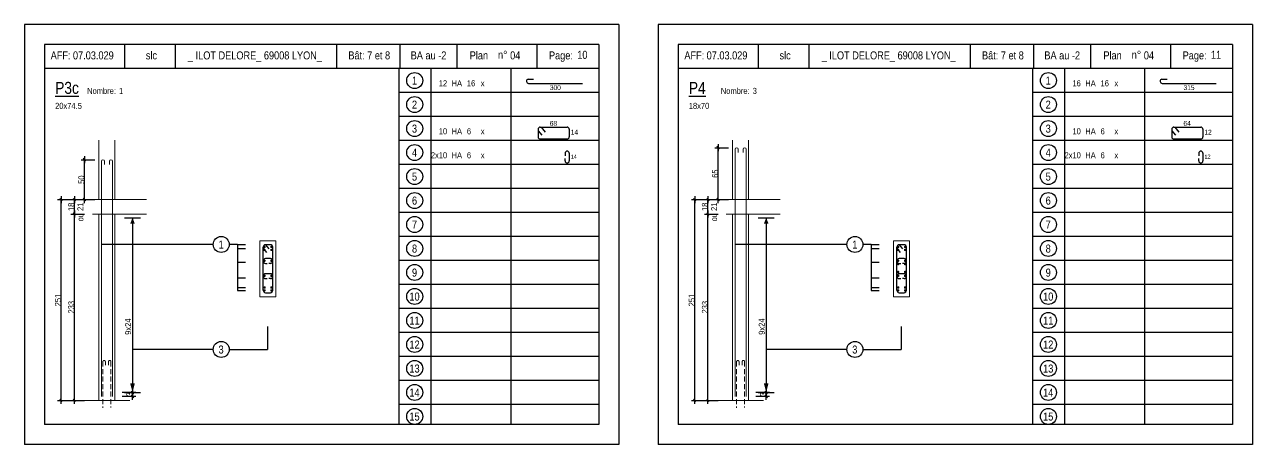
# Model space of a CAD drawing. Header units: metres. Extents: x -9927 to 45032, y -190416 to 12166.
# Drawn here: x 14681 to 17750, y -38263 to -37213 of the extents above; entities that cross this region are included whole.
import ezdxf
from ezdxf.enums import TextEntityAlignment as Align

# ---------------------------------------------------------------- set-up
doc = ezdxf.new("R2010")
doc.units = ezdxf.units.M
doc.header["$PDMODE"] = 65
doc.linetypes.add('CACHE2', pattern=[0.1875, 0.125, -0.0625])
for name, color, linetype in [('01_cote_gen', 4, 'Continuous'), ('01_fenetres', 171, 'Continuous'), ('01_linteaux', 3, 'Continuous'), ('01_sem', 42, 'Continuous'), ('01_texte', 230, 'Continuous'), ('AA_COTES', 2, 'Continuous')]:
    doc.layers.add(name, color=color, linetype=linetype)
doc.styles.add('STYLE2', font='ARIALN.TTF')
doc.dimstyles.new('JB25', dxfattribs={"dimscale": 0.1, "dimtxt": 150, "dimasz": 17, "dimexe": 0.1, "dimexo": 0.1, "dimgap": 0.09, "dimtad": 1, "dimdec": 1, "dimlfac": 0.5, "dimdsep": 46, "dimtxsty": 'STYLE2', "dimblk1": 'BOND_G', "dimblk2": 'BOND_D', "dimsah": 1, "dimcen": 1.5, "dimdle": 0.01, "dimse1": 1, "dimse2": 1, "dimclrd": 4, "dimclre": 2, "dimclrt": 5, "dimadec": 0, "dimazin": 0, "dimtfac": 2.333333, "dimtdec": 1, "dimtix": 1, "dimtmove": 2, "dimatfit": 3, "dimldrblk": 'BOND_G', "dimfxl": 1, "dimtolj": 1, "dimtzin": 0, "dimarcsym": 0})

# ---------------------------------------------------------------- blocks, each defined once
blk = doc.blocks.new('BOND_G')
at = {"layer": 'AA_COTES', "color": 0}
for p, q in [((5, 0), (-5, 0)), ((1.8, 1.8), (-1.8, -1.8)), ((0, -5), (0, 15))]:
    blk.add_line(p, q, dxfattribs=at)
blk = doc.blocks.new('BOND_D')
at = {"layer": 'AA_COTES', "color": 0}
for p, q in [((5, 0), (-5, 0)), ((-1.8, -1.8), (1.8, 1.8)), ((0, 5), (0, -15))]:
    blk.add_line(p, q, dxfattribs=at)
blk = doc.blocks.new('*D404')
at = {"layer": '01_cote_gen', "color": 4, "linetype": 'Continuous', "lineweight": -2, "transparency": 16777216}
blk.add_line((14772.4, -38151.5), (14772.4, -37652.9), dxfattribs=at)
at = {"layer": 'DEFPOINTS', "color": 0, "linetype": 'Continuous', "lineweight": 0, "transparency": 16777216}
for p in [(14772.4, -37651.2), (14907.1, -37651.2), (14867.1, -38153.2)]:
    blk.add_point(p, dxfattribs=at)
at = {"layer": '01_cote_gen', "color": 4, "linetype": 'Continuous', "lineweight": -2, "transparency": 16777216, "xscale": 1.7, "yscale": 1.7, "zscale": 1.7}
for name, p, rotation in [('BOND_D', (14772.4, -37651.2), 90), ('BOND_G', (14772.4, -38153.2), 270)]:
    blk.add_blockref(name, p, dxfattribs=dict(at, rotation=rotation))
at = {"layer": '01_cote_gen', "color": 5, "linetype": 'Continuous', "lineweight": 0, "transparency": 16777216, "insert": (14764.7, -37902.2), "char_height": 15, "attachment_point": 5, "rotation": 90, "style": 'STYLE2'}
blk.add_mtext('\\A1;251', dxfattribs=at)
blk = doc.blocks.new('*D405')
at = {"layer": '01_cote_gen', "color": 4, "linetype": 'Continuous', "lineweight": -2, "transparency": 16777216}
blk.add_line((14805.6, -37685.5), (14805.6, -37652.9), dxfattribs=at)
at = {"layer": 'DEFPOINTS', "color": 0, "linetype": 'Continuous', "lineweight": 0, "transparency": 16777216}
for p in [(14805.6, -37651.2), (14953.8, -37651.2), (14962.9, -37687.2)]:
    blk.add_point(p, dxfattribs=at)
at = {"layer": '01_cote_gen', "color": 4, "linetype": 'Continuous', "lineweight": -2, "transparency": 16777216, "xscale": 1.7, "yscale": 1.7, "zscale": 1.7}
for name, p, rotation in [('BOND_D', (14805.6, -37651.2), 90), ('BOND_G', (14805.6, -37687.2), 270)]:
    blk.add_blockref(name, p, dxfattribs=dict(at, rotation=rotation))
at = {"layer": '01_cote_gen', "color": 5, "linetype": 'Continuous', "lineweight": 0, "transparency": 16777216, "insert": (14797.9, -37669.2), "char_height": 15, "attachment_point": 5, "rotation": 90, "style": 'STYLE2'}
blk.add_mtext('\\A1;18', dxfattribs=at)
blk = doc.blocks.new('*D406')
at = {"layer": '01_cote_gen', "color": 4, "linetype": 'Continuous', "lineweight": -2, "transparency": 16777216}
blk.add_line((14805.6, -38151.5), (14805.6, -37688.9), dxfattribs=at)
at = {"layer": 'DEFPOINTS', "color": 0, "linetype": 'Continuous', "lineweight": 0, "transparency": 16777216}
for p in [(14805.6, -37687.2), (14814.1, -37687.2), (14823.7, -38153.2)]:
    blk.add_point(p, dxfattribs=at)
at = {"layer": '01_cote_gen', "color": 4, "linetype": 'Continuous', "lineweight": -2, "transparency": 16777216, "xscale": 1.7, "yscale": 1.7, "zscale": 1.7}
for name, p, rotation in [('BOND_D', (14805.6, -37687.2), 90), ('BOND_G', (14805.6, -38153.2), 270)]:
    blk.add_blockref(name, p, dxfattribs=dict(at, rotation=rotation))
at = {"layer": '01_cote_gen', "color": 5, "linetype": 'Continuous', "lineweight": 0, "transparency": 16777216, "insert": (14797.9, -37920.2), "char_height": 15, "attachment_point": 5, "rotation": 90, "style": 'STYLE2'}
blk.add_mtext('\\A1;233', dxfattribs=at)
blk = doc.blocks.new('*D407')
at = {"layer": '01_cote_gen', "color": 4, "linetype": 'Continuous', "lineweight": -2, "transparency": 16777216}
blk.add_line((14951, -38134.9), (14951, -38141.5), dxfattribs=at)
at = {"layer": 'DEFPOINTS', "color": 0, "linetype": 'Continuous', "lineweight": 0, "transparency": 16777216}
for p in [(14901.1, -38143.2), (14944.1, -38133.2), (14951, -38143.2)]:
    blk.add_point(p, dxfattribs=at)
at = {"layer": '01_cote_gen', "color": 4, "linetype": 'Continuous', "lineweight": -2, "transparency": 16777216, "xscale": 1.7, "yscale": 1.7, "zscale": 1.7}
for name, p, rotation in [('BOND_G', (14951, -38133.2), 90), ('BOND_D', (14951, -38143.2), 270)]:
    blk.add_blockref(name, p, dxfattribs=dict(at, rotation=rotation))
at = {"layer": '01_cote_gen', "color": 5, "linetype": 'Continuous', "lineweight": 0, "transparency": 16777216, "insert": (14943.3, -38138.2), "char_height": 15, "attachment_point": 5, "rotation": 90, "style": 'STYLE2'}
blk.add_mtext('\\A1;3', dxfattribs=at)
blk = doc.blocks.new('*D408')
at = {"layer": '01_cote_gen', "color": 4, "linetype": 'Continuous', "lineweight": -2, "transparency": 16777216}
blk.add_line((14831.1, -37649.5), (14831.1, -37552.9), dxfattribs=at)
at = {"layer": 'DEFPOINTS', "color": 0, "linetype": 'Continuous', "lineweight": 0, "transparency": 16777216}
for p in [(14831.1, -37551.2), (14897.1, -37551.2), (14850.6, -37651.2)]:
    blk.add_point(p, dxfattribs=at)
at = {"layer": '01_cote_gen', "color": 4, "linetype": 'Continuous', "lineweight": -2, "transparency": 16777216, "xscale": 1.7, "yscale": 1.7, "zscale": 1.7}
for name, p, rotation in [('BOND_D', (14831.1, -37551.2), 90), ('BOND_G', (14831.1, -37651.2), 270)]:
    blk.add_blockref(name, p, dxfattribs=dict(at, rotation=rotation))
at = {"layer": '01_cote_gen', "color": 5, "linetype": 'Continuous', "lineweight": 0, "transparency": 16777216, "insert": (14823.4, -37601.2), "char_height": 15, "attachment_point": 5, "rotation": 90, "style": 'STYLE2'}
blk.add_mtext('\\A1;50', dxfattribs=at)
blk = doc.blocks.new('*D409')
at = {"layer": '01_cote_gen', "color": 4, "linetype": 'Continuous', "lineweight": -2, "transparency": 16777216}
blk.add_line((16356.1, -38151.5), (16356.1, -37652.9), dxfattribs=at)
at = {"layer": 'DEFPOINTS', "color": 0, "linetype": 'Continuous', "lineweight": 0, "transparency": 16777216}
for p in [(16356.1, -37651.2), (16490.7, -37651.2), (16450.7, -38153.2)]:
    blk.add_point(p, dxfattribs=at)
at = {"layer": '01_cote_gen', "color": 4, "linetype": 'Continuous', "lineweight": -2, "transparency": 16777216, "xscale": 1.7, "yscale": 1.7, "zscale": 1.7}
for name, p, rotation in [('BOND_D', (16356.1, -37651.2), 90), ('BOND_G', (16356.1, -38153.2), 270)]:
    blk.add_blockref(name, p, dxfattribs=dict(at, rotation=rotation))
at = {"layer": '01_cote_gen', "color": 5, "linetype": 'Continuous', "lineweight": 0, "transparency": 16777216, "insert": (16348.4, -37902.2), "char_height": 15, "attachment_point": 5, "rotation": 90, "style": 'STYLE2'}
blk.add_mtext('\\A1;251', dxfattribs=at)
blk = doc.blocks.new('*D410')
at = {"layer": '01_cote_gen', "color": 4, "linetype": 'Continuous', "lineweight": -2, "transparency": 16777216}
blk.add_line((16389.2, -37685.5), (16389.2, -37652.9), dxfattribs=at)
at = {"layer": 'DEFPOINTS', "color": 0, "linetype": 'Continuous', "lineweight": 0, "transparency": 16777216}
for p in [(16389.2, -37651.2), (16537.5, -37651.2), (16546.5, -37687.2)]:
    blk.add_point(p, dxfattribs=at)
at = {"layer": '01_cote_gen', "color": 4, "linetype": 'Continuous', "lineweight": -2, "transparency": 16777216, "xscale": 1.7, "yscale": 1.7, "zscale": 1.7}
for name, p, rotation in [('BOND_D', (16389.2, -37651.2), 90), ('BOND_G', (16389.2, -37687.2), 270)]:
    blk.add_blockref(name, p, dxfattribs=dict(at, rotation=rotation))
at = {"layer": '01_cote_gen', "color": 5, "linetype": 'Continuous', "lineweight": 0, "transparency": 16777216, "insert": (16381.6, -37669.2), "char_height": 15, "attachment_point": 5, "rotation": 90, "style": 'STYLE2'}
blk.add_mtext('\\A1;18', dxfattribs=at)
blk = doc.blocks.new('*D411')
at = {"layer": '01_cote_gen', "color": 4, "linetype": 'Continuous', "lineweight": -2, "transparency": 16777216}
blk.add_line((16389.2, -38151.5), (16389.2, -37688.9), dxfattribs=at)
at = {"layer": 'DEFPOINTS', "color": 0, "linetype": 'Continuous', "lineweight": 0, "transparency": 16777216}
for p in [(16389.2, -37687.2), (16397.7, -37687.2), (16407.4, -38153.2)]:
    blk.add_point(p, dxfattribs=at)
at = {"layer": '01_cote_gen', "color": 4, "linetype": 'Continuous', "lineweight": -2, "transparency": 16777216, "xscale": 1.7, "yscale": 1.7, "zscale": 1.7}
for name, p, rotation in [('BOND_D', (16389.2, -37687.2), 90), ('BOND_G', (16389.2, -38153.2), 270)]:
    blk.add_blockref(name, p, dxfattribs=dict(at, rotation=rotation))
at = {"layer": '01_cote_gen', "color": 5, "linetype": 'Continuous', "lineweight": 0, "transparency": 16777216, "insert": (16381.6, -37920.2), "char_height": 15, "attachment_point": 5, "rotation": 90, "style": 'STYLE2'}
blk.add_mtext('\\A1;233', dxfattribs=at)
blk = doc.blocks.new('*D412')
at = {"layer": '01_cote_gen', "color": 4, "linetype": 'Continuous', "lineweight": -2, "transparency": 16777216}
blk.add_line((16534.6, -38134.9), (16534.6, -38141.5), dxfattribs=at)
at = {"layer": 'DEFPOINTS', "color": 0, "linetype": 'Continuous', "lineweight": 0, "transparency": 16777216}
for p in [(16484.7, -38143.2), (16527.8, -38133.2), (16534.6, -38143.2)]:
    blk.add_point(p, dxfattribs=at)
at = {"layer": '01_cote_gen', "color": 4, "linetype": 'Continuous', "lineweight": -2, "transparency": 16777216, "xscale": 1.7, "yscale": 1.7, "zscale": 1.7}
for name, p, rotation in [('BOND_G', (16534.6, -38133.2), 90), ('BOND_D', (16534.6, -38143.2), 270)]:
    blk.add_blockref(name, p, dxfattribs=dict(at, rotation=rotation))
at = {"layer": '01_cote_gen', "color": 5, "linetype": 'Continuous', "lineweight": 0, "transparency": 16777216, "insert": (16527, -38138.2), "char_height": 15, "attachment_point": 5, "rotation": 90, "style": 'STYLE2'}
blk.add_mtext('\\A1;3', dxfattribs=at)
blk = doc.blocks.new('*D413')
at = {"layer": '01_cote_gen', "color": 4, "linetype": 'Continuous', "lineweight": -2, "transparency": 16777216}
blk.add_line((16414.7, -37649.5), (16414.7, -37522.9), dxfattribs=at)
at = {"layer": 'DEFPOINTS', "color": 0, "linetype": 'Continuous', "lineweight": 0, "transparency": 16777216}
for p in [(16414.7, -37521.2), (16480.7, -37521.2), (16434.3, -37651.2)]:
    blk.add_point(p, dxfattribs=at)
at = {"layer": '01_cote_gen', "color": 4, "linetype": 'Continuous', "lineweight": -2, "transparency": 16777216, "xscale": 1.7, "yscale": 1.7, "zscale": 1.7}
for name, p, rotation in [('BOND_D', (16414.7, -37521.2), 90), ('BOND_G', (16414.7, -37651.2), 270)]:
    blk.add_blockref(name, p, dxfattribs=dict(at, rotation=rotation))
at = {"layer": '01_cote_gen', "color": 5, "linetype": 'Continuous', "lineweight": 0, "transparency": 16777216, "insert": (16407.1, -37586.2), "char_height": 15, "attachment_point": 5, "rotation": 90, "style": 'STYLE2'}
blk.add_mtext('\\A1;65', dxfattribs=at)

msp = doc.modelspace()

# ---------------------------------------------------------------- linework, layer by layer
at = {"layer": '01_cote_gen', "color": 2, "linetype": 'CACHE2', "lineweight": 0, "ltscale": 100}
for p, q in [((14877.08, -38056.19), (14877.08, -38171.76)), ((14883.08, -38056.19), (14883.08, -38065.17)), ((14891.08, -38056.19), (14891.08, -38065.17)), ((14897.08, -38056.19), (14897.08, -38170.91)), ((16460.74, -38056.19), (16460.74, -38171.76)), ((16466.74, -38056.19), (16466.74, -38065.17)), ((16474.74, -38056.19), (16474.74, -38065.17)), ((16480.74, -38056.19), (16480.74, -38170.91))]:
    msp.add_line(p, q, dxfattribs=at)
for centre in [(14880.08, -38056.19), (14894.08, -38056.19), (16463.74, -38056.19), (16477.74, -38056.19)]:
    msp.add_arc(centre, 3, 0, 180, dxfattribs=at)
at = {"layer": '01_fenetres', "ltscale": 30}
for p, q in [((16116.19, -37263.31), (14731.19, -37263.31)), ((14731.19, -37263.31), (14731.19, -38213.31)), ((14731.19, -37263.31), (14731.19, -38213.31)), ((14731.19, -37263.31), (14731.19, -38213.31)), ((14931.19, -37263.31), (14931.19, -37323.31)), ((15057.68, -37263.31), (15057.68, -37323.31)), ((15460.46, -37263.31), (15460.46, -37323.31)), ((15618.87, -37263.31), (15618.87, -37323.31)), ((15762.05, -37323.31), (15762.05, -37263.31)), ((15962.05, -37323.31), (15962.05, -37263.31)), ((16116.19, -37263.31), (16116.19, -38213.31)), ((17699.85, -37263.31), (16314.85, -37263.31)), ((16314.85, -37263.31), (16314.85, -38213.31)), ((16314.85, -37263.31), (16314.85, -38213.31)), ((16314.85, -37263.31), (16314.85, -38213.31)), ((16514.85, -37263.31), (16514.85, -37323.31)), ((16641.34, -37263.31), (16641.34, -37323.31)), ((17044.12, -37263.31), (17044.12, -37323.31)), ((17202.53, -37263.31), (17202.53, -37323.31)), ((17345.71, -37323.31), (17345.71, -37263.31)), ((17545.71, -37323.31), (17545.71, -37263.31)), ((17699.85, -37263.31), (17699.85, -38213.31)), ((16116.19, -37323.31), (14731.19, -37323.31)), ((17699.85, -37323.31), (16314.85, -37323.31)), ((16116.19, -38213.31), (14731.19, -38213.31)), ((17699.85, -38213.31), (16314.85, -38213.31))]:
    msp.add_line(p, q, dxfattribs=at)
at = {"layer": '01_linteaux', "linetype": 'Continuous'}
for p, q in [((15939.73, -37349.56), (15953.47, -37349.56)), ((15940.96, -37360.54), (16075.27, -37360.54)), ((17523.39, -37349.56), (17537.13, -37349.56)), ((17524.62, -37360.54), (17658.93, -37360.54)), ((15964.64, -37474.84), (15964.64, -37494.45)), ((15964.64, -37478.98), (15973.82, -37490.31)), ((15969.64, -37469.84), (16037.22, -37469.84)), ((15972.33, -37469.84), (15982.3, -37482.15)), ((16042.22, -37474.84), (16042.22, -37494.45)), ((17548.29, -37474.84), (17548.29, -37494.45)), ((17548.29, -37478.98), (17557.48, -37490.31)), ((17553.29, -37469.84), (17620.88, -37469.84)), ((17555.99, -37469.84), (17565.96, -37482.15)), ((17625.88, -37474.84), (17625.88, -37494.45)), ((15969.64, -37499.45), (16037.22, -37499.45)), ((17553.29, -37499.45), (17620.88, -37499.45)), ((16032.22, -37534.84), (16032.22, -37541.21)), ((16032.22, -37554.45), (16032.22, -37548.6)), ((16042.22, -37534.84), (16042.22, -37554.45)), ((17615.88, -37534.84), (17615.88, -37541.21)), ((17615.88, -37554.45), (17615.88, -37548.6)), ((17625.88, -37534.84), (17625.88, -37554.45))]:
    msp.add_line(p, q, dxfattribs=at)
for centre, start, end in [((15940.84, -37354.44), 102.77382, 192.77382), ((15940.96, -37355.54), 180, 270), ((17524.49, -37354.44), 102.77382, 192.77382), ((17524.62, -37355.54), 180, 270), ((15969.64, -37474.84), 90, 180), ((15969.64, -37494.45), 180, 270), ((16037.22, -37474.84), 0, 90), ((16037.22, -37494.45), 270, 0), ((17553.29, -37474.84), 90, 180), ((17553.29, -37494.45), 180, 270), ((17620.88, -37474.84), 0, 90), ((17620.88, -37494.45), 270, 0), ((16037.22, -37534.84), 90, 180), ((16037.22, -37554.45), 180, 270), ((16037.22, -37534.84), 0, 90), ((16037.22, -37554.45), 270, 0), ((17620.88, -37534.84), 90, 180), ((17620.88, -37554.45), 180, 270), ((17620.88, -37534.84), 0, 90), ((17620.88, -37554.45), 270, 0)]:
    msp.add_arc(centre, 5, start, end, dxfattribs=at)
at = {"layer": '01_sem', "color": 2, "lineweight": 0, "ltscale": 7}
for p, q in [((14867.08, -37502.55), (14867.08, -37651.19)), ((14907.08, -37502.55), (14907.08, -37651.19)), ((16450.74, -37502.55), (16450.74, -37651.19)), ((16456.74, -37525.19), (16456.74, -38143.19)), ((16464.74, -37525.19), (16464.74, -37533.6)), ((16476.74, -37525.19), (16476.74, -37533.6)), ((16484.74, -37525.19), (16484.74, -38143.19)), ((16490.74, -37502.55), (16490.74, -37651.19)), ((14873.08, -37555.19), (14873.08, -38143.19)), ((14881.08, -37555.19), (14881.08, -37563.6)), ((14893.08, -37555.19), (14893.08, -37563.6)), ((14901.08, -37555.19), (14901.08, -38143.19)), ((14867.08, -37651.19), (14850.64, -37651.19)), ((14986.26, -37651.19), (14867.08, -37651.19)), ((16450.74, -37651.19), (16434.3, -37651.19)), ((16569.92, -37651.19), (16450.74, -37651.19)), ((14867.08, -37687.19), (14850.64, -37687.19)), ((14867.08, -37687.19), (14867.08, -38153.19)), ((14986.26, -37687.19), (14867.08, -37687.19)), ((14907.08, -37687.19), (14907.08, -38153.19)), ((16450.74, -37687.19), (16434.3, -37687.19)), ((16450.74, -37687.19), (16450.74, -38153.19)), ((16569.92, -37687.19), (16450.74, -37687.19)), ((16490.74, -37687.19), (16490.74, -38153.19)), ((15269.5, -37893.77), (15269.5, -37753.77)), ((15309.5, -37753.77), (15269.5, -37753.77)), ((15269.5, -37893.77), (15269.5, -37753.77)), ((15309.5, -37753.77), (15269.5, -37753.77)), ((15309.5, -37893.77), (15309.5, -37753.77)), ((16853.16, -37893.77), (16853.16, -37753.77)), ((16893.16, -37753.77), (16853.16, -37753.77)), ((16853.16, -37893.77), (16853.16, -37753.77)), ((16893.16, -37753.77), (16853.16, -37753.77)), ((16893.16, -37893.77), (16893.16, -37753.77)), ((15269.5, -37893.77), (15309.5, -37893.77)), ((15269.5, -37893.77), (15309.5, -37893.77)), ((16853.16, -37893.77), (16893.16, -37893.77)), ((16853.16, -37893.77), (16893.16, -37893.77)), ((14944.63, -38153.19), (14811.35, -38153.19)), ((16528.29, -38153.19), (16395.01, -38153.19))]:
    msp.add_line(p, q, dxfattribs=at)
for centre in [(16460.74, -37525.19), (16480.74, -37525.19), (14877.08, -37555.19), (14897.08, -37555.19)]:
    msp.add_arc(centre, 4, 0, 180, dxfattribs=at)
at = {"layer": '01_texte', "ltscale": 30}
for p, q in [((16166.19, -37213.31), (14681.19, -37213.31)), ((14681.19, -37213.31), (14681.19, -38263.31)), ((16166.19, -37213.31), (16166.19, -38263.31)), ((16166.19, -37213.31), (16166.19, -38263.31)), ((17749.85, -37213.31), (16264.85, -37213.31)), ((16264.85, -37213.31), (16264.85, -38263.31)), ((17749.85, -37213.31), (17749.85, -38263.31)), ((17749.85, -37213.31), (17749.85, -38263.31)), ((15616.19, -37323.31), (15616.19, -38213.31)), ((15696.19, -37323.31), (15696.19, -38213.31)), ((15896.19, -37323.31), (15896.19, -38213.31)), ((17199.85, -37323.31), (17199.85, -38213.31)), ((17279.85, -37323.31), (17279.85, -38213.31)), ((17479.85, -37323.31), (17479.85, -38213.31)), ((16116.19, -37383.31), (15616.19, -37383.31)), ((17699.85, -37383.31), (17199.85, -37383.31)), ((16116.19, -37443.31), (15616.19, -37443.31)), ((17699.85, -37443.31), (17199.85, -37443.31)), ((16116.19, -37503.31), (15616.19, -37503.31)), ((17699.85, -37503.31), (17199.85, -37503.31)), ((16116.19, -37563.31), (15616.19, -37563.31)), ((17699.85, -37563.31), (17199.85, -37563.31)), ((16116.19, -37623.31), (15616.19, -37623.31)), ((17699.85, -37623.31), (17199.85, -37623.31)), ((14930.82, -37696.48), (14971.13, -37696.48)), ((14950.97, -37696.48), (14950.97, -38140.07)), ((16116.19, -37683.31), (15616.19, -37683.31)), ((16514.48, -37696.48), (16554.79, -37696.48)), ((16534.63, -37696.48), (16534.63, -38140.07)), ((17699.85, -37683.31), (17199.85, -37683.31)), ((16116.19, -37743.31), (15616.19, -37743.31)), ((17699.85, -37743.31), (17199.85, -37743.31)), ((15277.5, -37877.77), (15277.5, -37769.77)), ((15277.5, -37772.32), (15285.5, -37783.05)), ((15295.5, -37763.77), (15283.5, -37763.77)), ((15283.5, -37763.77), (15291.5, -37774.49)), ((15301.5, -37877.77), (15301.5, -37769.77)), ((16861.16, -37877.77), (16861.16, -37769.77)), ((16861.16, -37772.32), (16869.15, -37783.05)), ((16879.16, -37763.77), (16867.16, -37763.77)), ((16867.16, -37763.77), (16875.15, -37774.49)), ((16885.16, -37877.77), (16885.16, -37769.77)), ((15295.5, -37798.71), (15283.5, -37798.71)), ((16116.19, -37803.31), (15616.19, -37803.31)), ((16879.16, -37798.71), (16867.16, -37798.71)), ((17699.85, -37803.31), (17199.85, -37803.31)), ((15283.5, -37810.71), (15287.68, -37810.71)), ((15295.5, -37836.39), (15283.5, -37836.39)), ((15295.5, -37810.71), (15291.31, -37810.71)), ((16867.16, -37810.71), (16871.34, -37810.71)), ((16879.16, -37836.39), (16867.16, -37836.39)), ((16879.16, -37810.71), (16874.97, -37810.71)), ((15283.5, -37848.39), (15287.68, -37848.39)), ((15295.5, -37848.39), (15291.31, -37848.39)), ((16116.19, -37863.31), (15616.19, -37863.31)), ((16867.16, -37848.39), (16871.34, -37848.39)), ((16879.16, -37848.39), (16874.97, -37848.39)), ((17699.85, -37863.31), (17199.85, -37863.31)), ((15283.5, -37883.77), (15295.5, -37883.77)), ((16867.16, -37883.77), (16879.16, -37883.77)), ((16116.19, -37923.31), (15616.19, -37923.31)), ((17699.85, -37923.31), (17199.85, -37923.31)), ((16116.19, -37983.31), (15616.19, -37983.31)), ((17699.85, -37983.31), (17199.85, -37983.31)), ((16116.19, -38043.31), (15616.19, -38043.31)), ((17699.85, -38043.31), (17199.85, -38043.31)), ((16116.19, -38103.31), (15616.19, -38103.31)), ((17699.85, -38103.31), (17199.85, -38103.31)), ((14930.82, -38133.19), (14971.13, -38133.19)), ((16514.48, -38133.19), (16554.79, -38133.19)), ((16116.19, -38163.31), (15616.19, -38163.31)), ((17699.85, -38163.31), (17199.85, -38163.31)), ((16166.19, -38263.31), (14681.19, -38263.31)), ((17749.85, -38263.31), (16264.85, -38263.31))]:
    msp.add_line(p, q, dxfattribs=at)
at = {"layer": '01_texte'}
for p, q in [((15152.81, -37763.28), (14873.08, -37763.28)), ((15213.28, -37763.28), (15192.81, -37763.28)), ((15213.28, -37763.28), (15213.28, -37878.26)), ((15213.28, -37763.28), (15233.29, -37763.28)), ((15213.28, -37773.08), (15233.29, -37773.08)), ((16736.47, -37763.28), (16456.74, -37763.28)), ((16796.94, -37763.28), (16776.47, -37763.28)), ((16796.94, -37763.28), (16796.94, -37878.26)), ((16796.94, -37763.28), (16816.95, -37763.28)), ((16796.94, -37773.08), (16816.95, -37773.08)), ((15213.28, -37807.56), (15233.29, -37807.56)), ((16796.94, -37807.56), (16816.95, -37807.56)), ((15213.28, -37846.25), (15233.29, -37846.25)), ((16796.94, -37846.25), (16816.95, -37846.25)), ((15213.28, -37870.96), (15233.29, -37870.96)), ((15213.28, -37878.26), (15233.29, -37878.26)), ((16796.94, -37870.96), (16816.95, -37870.96)), ((16796.94, -37878.26), (16816.95, -37878.26)), ((15288.71, -37968.7), (15288.71, -38025.72)), ((16872.37, -37968.7), (16872.37, -38025.72)), ((15152.81, -38025.72), (14950.97, -38025.72)), ((15192.81, -38025.72), (15288.71, -38025.72)), ((16736.47, -38025.72), (16534.63, -38025.72)), ((16776.47, -38025.72), (16872.37, -38025.72))]:
    msp.add_line(p, q, dxfattribs=at)
at = {"layer": '01_texte', "ltscale": 30, "const_width": 3, "flags": 128}
for points in [[(15282.43, -37769.47, -1), (15279.43, -37769.47, -1)], [(15282.43, -37776.94, -1), (15279.43, -37776.94, -1)], [(15296.56, -37769.47, 1), (15299.56, -37769.47, 1)], [(15296.56, -37776.94, 1), (15299.56, -37776.94, 1)], [(16866.09, -37769.47, -1), (16863.09, -37769.47, -1)], [(16866.09, -37776.94, -1), (16863.09, -37776.94, -1)], [(16880.22, -37769.47, 1), (16883.22, -37769.47, 1)], [(16880.22, -37776.94, 1), (16883.22, -37776.94, 1)], [(15282.43, -37803.9, 1), (15279.43, -37803.9, 1)], [(15296.56, -37803.9, -1), (15299.56, -37803.9, -1)], [(16866.09, -37803.9, 1), (16863.09, -37803.9, 1)], [(16880.22, -37803.9, -1), (16883.22, -37803.9, -1)], [(16866.09, -37812.2, -1), (16863.09, -37812.2, -1)], [(16866.09, -37831.95, -1), (16863.09, -37831.95, -1)], [(16880.22, -37812.2, 1), (16883.22, -37812.2, 1)], [(16880.22, -37831.95, 1), (16883.22, -37831.95, 1)], [(15282.43, -37841.58, 1), (15279.43, -37841.58, 1)], [(15296.56, -37841.58, -1), (15299.56, -37841.58, -1)], [(16866.09, -37841.58, 1), (16863.09, -37841.58, 1)], [(16880.22, -37841.58, -1), (16883.22, -37841.58, -1)], [(15282.43, -37870.88, -1), (15279.43, -37870.88, -1)], [(15282.43, -37878.07, 1), (15279.43, -37878.07, 1)], [(15296.56, -37870.88, 1), (15299.56, -37870.88, 1)], [(15296.56, -37878.07, -1), (15299.56, -37878.07, -1)], [(16866.09, -37870.88, -1), (16863.09, -37870.88, -1)], [(16866.09, -37878.07, 1), (16863.09, -37878.07, 1)], [(16880.22, -37870.88, 1), (16883.22, -37870.88, 1)], [(16880.22, -37878.07, -1), (16883.22, -37878.07, -1)]]:
    msp.add_lwpolyline(points, format="xyb", close=True, dxfattribs=at)
at = {"layer": '01_texte'}
for centre in [(15656.19, -37353.31), (17239.85, -37353.31), (15656.19, -37413.31), (17239.85, -37413.31), (15656.19, -37473.31), (17239.85, -37473.31), (15656.19, -37533.31), (17239.85, -37533.31), (15656.19, -37593.31), (17239.85, -37593.31), (15656.19, -37653.31), (17239.85, -37653.31), (15656.19, -37713.31), (17239.85, -37713.31), (15172.81, -37763.28), (16756.47, -37763.28), (15656.19, -37773.31), (17239.85, -37773.31), (15656.19, -37833.31), (17239.85, -37833.31), (15656.19, -37893.31), (17239.85, -37893.31), (15656.19, -37953.31), (17239.85, -37953.31), (15172.81, -38025.72), (15656.19, -38013.31), (16756.47, -38025.72), (17239.85, -38013.31), (15656.19, -38073.31), (17239.85, -38073.31), (15656.19, -38133.31), (17239.85, -38133.31), (15656.19, -38193.31), (17239.85, -38193.31)]:
    msp.add_circle(centre, 20, dxfattribs=at)
at = {"layer": '01_texte', "ltscale": 30}
for centre, start, end in [((15283.5, -37769.77), 90.00091, 180), ((15295.5, -37769.77), 0, 90.00091), ((16867.16, -37769.77), 90.00091, 180), ((16879.16, -37769.77), 0, 90.00091), ((15283.5, -37804.71), 90.00091, 180), ((15283.5, -37804.71), 180, 269.99909), ((15295.5, -37804.71), 0, 90.00091), ((15295.5, -37804.71), 269.99909, 360), ((16867.16, -37804.71), 90.00091, 180), ((16867.16, -37804.71), 180, 269.99909), ((16879.16, -37804.71), 0, 90.00091), ((16879.16, -37804.71), 269.99909, 360), ((15283.5, -37842.39), 90.00091, 180), ((15295.5, -37842.39), 0, 90.00091), ((16867.16, -37842.39), 90.00091, 180), ((16879.16, -37842.39), 0, 90.00091), ((15283.5, -37842.39), 180, 269.99909), ((15295.5, -37842.39), 269.99909, 360), ((16867.16, -37842.39), 180, 269.99909), ((16879.16, -37842.39), 269.99909, 360), ((15283.5, -37877.77), 180, 270), ((15295.5, -37877.77), 270, 0), ((16867.16, -37877.77), 180, 270), ((16879.16, -37877.77), 270, 0)]:
    msp.add_arc(centre, 6, start, end, dxfattribs=at)
for points in [[(14950.97, -37696.48), (14945.07, -37711.55), (14950.97, -37711.55)], [(14950.97, -37696.48), (14956.88, -37711.55), (14950.97, -37711.55)], [(16534.63, -37696.48), (16528.73, -37711.55), (16534.63, -37711.55)], [(16534.63, -37696.48), (16540.53, -37711.55), (16534.63, -37711.55)], [(14950.97, -38133.19), (14945.07, -38110.12), (14950.97, -38110.12)], [(14950.97, -38133.19), (14956.88, -38110.12), (14950.97, -38110.12)], [(16534.63, -38133.19), (16528.73, -38110.12), (16534.63, -38110.12)], [(16534.63, -38133.19), (16540.53, -38110.12), (16534.63, -38110.12)]]:
    msp.add_solid(points, dxfattribs=at)

# ---------------------------------------------------------------- texts
at = {"layer": '01_texte', "style": 'STYLE2'}
for s, height, p in [('AFF:', 20, (14746.48, -37300.46)), ('07.03.029', 20, (14802.15, -37300.46)), ('slc', 20, (14984.31, -37300.46)), ('_ ILOT DELORE_ 69008 LYON_', 20, (15089.56, -37300.46)), ('Bât: 7 et 8', 20, (15490.31, -37300.46)), ('BA au -2', 20, (15646.19, -37300.46)), ('Plan', 20, (15793.69, -37300.46)), ('n%%D', 20, (15864.38, -37299.02)), ('04', 20, (15894.72, -37300.46)), ('Page:', 20, (15991.77, -37300.46)), ('10', 20, (16062.45, -37299.02)), ('AFF:', 20, (16330.14, -37300.46)), ('07.03.029', 20, (16385.81, -37300.46)), ('slc', 20, (16567.97, -37300.46)), ('_ ILOT DELORE_ 69008 LYON_', 20, (16673.22, -37300.46)), ('Bât: 7 et 8', 20, (17073.97, -37300.46)), ('BA au -2', 20, (17229.85, -37300.46)), ('Plan', 20, (17377.35, -37300.46)), ('n%%D', 20, (17448.04, -37299.02)), ('04', 20, (17478.38, -37300.46)), ('Page:', 20, (17575.43, -37300.46)), ('11', 20, (17646.11, -37299.02)), ('%%UP3c', 30, (14757.76, -37386.7)), ('Nombre:', 15, (14837.58, -37386.7)), ('1', 15, (14917.2, -37386.7)), ('HA', 15, (15748.48, -37367.71)), ('16', 15, (15786.65, -37367.71)), ('300', 12, (15994.02, -37377.05)), ('%%UP4', 30, (16341.42, -37386.7)), ('Nombre:', 15, (16421.23, -37386.7)), ('3', 15, (16500.86, -37386.7)), ('HA', 15, (17332.14, -37367.71)), ('16', 15, (17370.3, -37367.71)), ('315', 12, (17577.68, -37377.05)), ('20x74.5', 15, (14757.58, -37424.13)), ('18x70', 15, (16341.23, -37424.13)), ('68', 12, (15993.69, -37466.29)), ('64', 12, (17577.35, -37466.29)), ('HA', 15, (15748.48, -37487.71)), ('6', 15, (15786.65, -37487.71)), ('14', 12, (16046.2, -37488.5)), ('HA', 15, (17332.14, -37487.71)), ('6', 15, (17370.3, -37487.71)), ('12', 12, (17629.86, -37488.5)), ('HA', 15, (15748.48, -37547.71)), ('6', 15, (15786.65, -37547.71)), ('14', 10, (16046.2, -37548.5)), ('HA', 15, (17332.14, -37547.71)), ('6', 15, (17370.3, -37547.71)), ('12', 10, (17629.86, -37548.5))]:
    msp.add_text(s, height=height, dxfattribs=at).set_placement(p)
for s, p in [('1', (15655.78, -37353.54)), ('1', (17239.44, -37353.54)), ('2', (15655.78, -37413.54)), ('2', (17239.44, -37413.54)), ('3', (15655.78, -37473.54)), ('3', (17239.44, -37473.54)), ('4', (15655.78, -37533.54)), ('4', (17239.44, -37533.54)), ('5', (15655.78, -37593.54)), ('5', (17239.44, -37593.54)), ('6', (15655.78, -37653.54)), ('6', (17239.44, -37653.54)), ('7', (15655.78, -37713.54)), ('7', (17239.44, -37713.54)), ('1', (15172.4, -37763.51)), ('8', (15655.78, -37773.54)), ('1', (16756.06, -37763.51)), ('8', (17239.44, -37773.54)), ('9', (15655.78, -37833.54)), ('9', (17239.44, -37833.54)), ('10', (15655.78, -37893.54)), ('10', (17239.44, -37893.54)), ('11', (15655.78, -37953.54)), ('11', (17239.44, -37953.54)), ('3', (15172.4, -38025.95)), ('12', (15655.78, -38013.54)), ('3', (16756.06, -38025.95)), ('12', (17239.44, -38013.54)), ('13', (15655.78, -38073.54)), ('13', (17239.44, -38073.54)), ('14', (15655.78, -38133.54)), ('14', (17239.44, -38133.54)), ('15', (15655.78, -38193.54)), ('15', (17239.44, -38193.54))]:
    msp.add_text(s, height=20, dxfattribs=at).set_placement(p, align=Align.MIDDLE_CENTER)
for s, p in [('12', (15737.28, -37367.71)), ('16', (17320.93, -37367.71)), ('10', (15737.28, -37487.71)), ('10', (17320.93, -37487.71)), ('2x10', (15737.28, -37547.71)), ('2x10', (17320.93, -37547.71))]:
    msp.add_text(s, height=15, dxfattribs=at).set_placement(p, align=Align.RIGHT)
for p in [(15826.06, -37367.71), (17409.72, -37367.71), (15826.06, -37487.71), (17409.72, -37487.71), (15826.06, -37547.71), (17409.72, -37547.71)]:
    msp.add_text('x', height=15, dxfattribs=at).set_placement(p, align=Align.CENTER)
for s, p in [('ou 21', (14828.15, -37705.54)), ('ou 21', (16411.81, -37705.54)), ('9x24', (14947.37, -37989.06)), ('9x24', (16531.03, -37989.06))]:
    msp.add_text(s, height=15, rotation=90, dxfattribs=at).set_placement(p)

# ---------------------------------------------------------------- dimensions: what is measured, and where the dimension line sits
at = {"layer": '01_cote_gen', "linetype": 'Continuous', "lineweight": 0}
for base, p1, p2, picture, middle in [((16414.75, -37521.19), (16434.3, -37651.19), (16480.74, -37521.19), '*D413', (16407.08, -37586.19)), ((14831.09, -37551.19), (14850.64, -37651.19), (14897.08, -37551.19), '*D408', (14823.42, -37601.19)), ((14772.41, -37651.19), (14867.08, -38153.19), (14907.08, -37651.19), '*D404', (14764.74, -37902.19)), ((14805.59, -37651.19), (14962.87, -37687.19), (14953.81, -37651.19), '*D405', (14797.92, -37669.19)), ((16356.07, -37651.19), (16450.74, -38153.19), (16490.74, -37651.19), '*D409', (16348.4, -37902.19)), ((16389.25, -37651.19), (16546.53, -37687.19), (16537.47, -37651.19), '*D410', (16381.58, -37669.19)), ((14805.59, -37687.19), (14823.71, -38153.19), (14814.09, -37687.19), '*D406', (14797.92, -37920.19)), ((16389.25, -37687.19), (16407.37, -38153.19), (16397.75, -37687.19), '*D411', (16381.58, -37920.19))]:
    dim = msp.add_linear_dim(base=base, p1=p1, p2=p2, angle=90, dimstyle='JB25', dxfattribs=at)
    dim.commit()
    dim.dimension.update_dxf_attribs({"geometry": picture, "text_midpoint": middle})
for base, p1, p2, picture, middle in [((14950.97, -38143.19), (14944.15, -38133.19), (14901.08, -38143.19), '*D407', (14943.31, -38138.19)), ((16534.63, -38143.19), (16527.81, -38133.19), (16484.74, -38143.19), '*D412', (16526.97, -38138.19))]:
    dim = msp.add_linear_dim(base=base, p1=p1, p2=p2, angle=90, text='3', dimstyle='JB25', dxfattribs=at)
    dim.commit()
    dim.dimension.update_dxf_attribs({"geometry": picture, "text_midpoint": middle})

doc.saveas('drawing.dxf')
